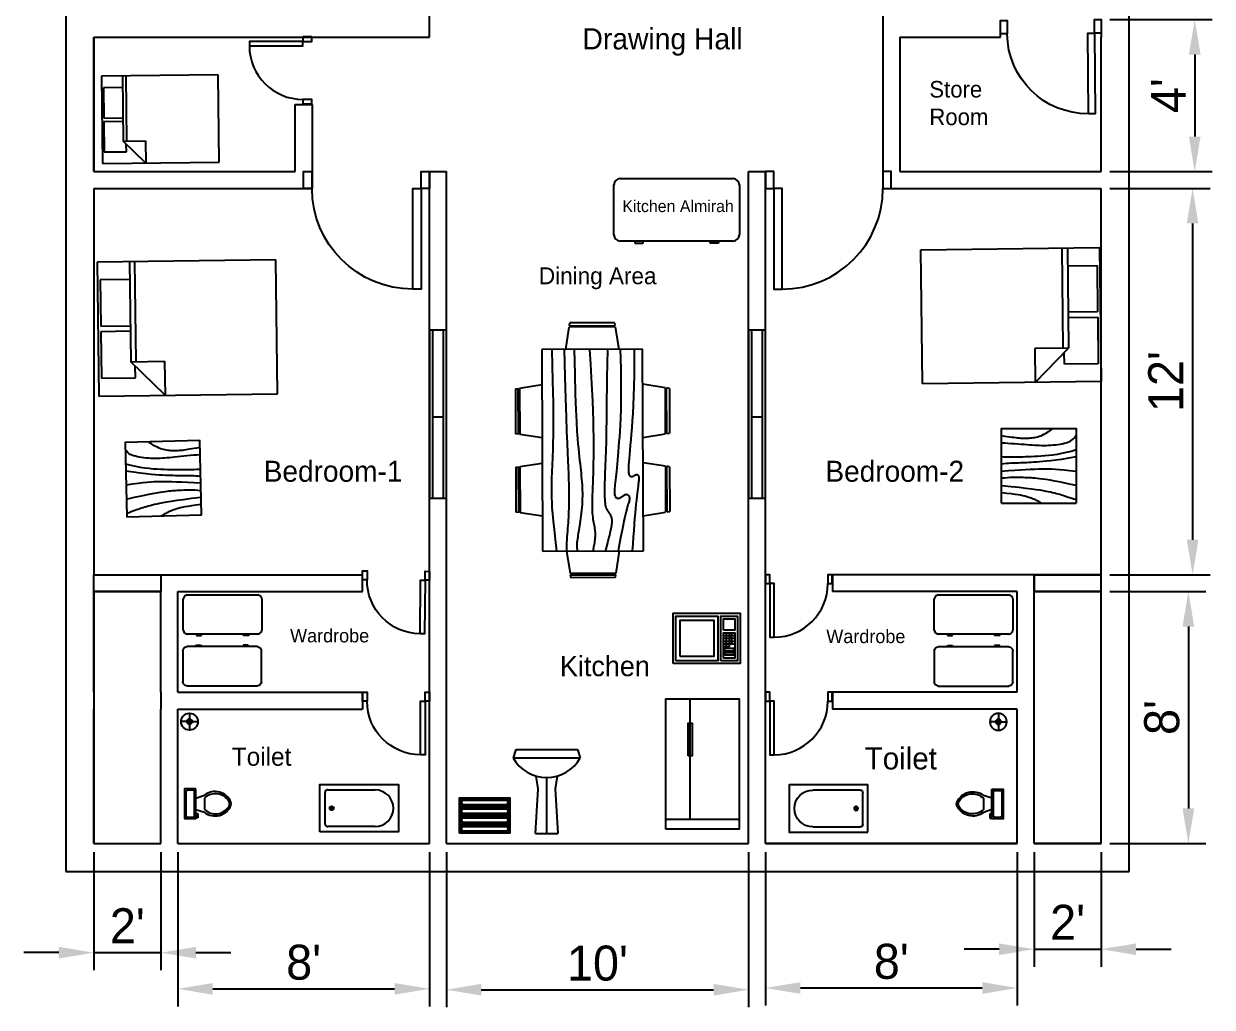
# Model space of a CAD drawing. Header units: inches. Extents: x 1250 to 3428, y 811 to 2465.
# Drawn here: x 1249.5 to 1674.2, y 811.3 to 1162.6 of the extents above; entities that cross this region are included whole.
import ezdxf

# ---------------------------------------------------------------- set-up
doc = ezdxf.new("R2010")
doc.units = ezdxf.units.IN
for name, color, linetype in [('Blocks', 4, 'Continuous'), ('Doors', 6, 'Continuous'), ('Text', 2, 'Continuous'), ('Windows', 30, 'Continuous')]:
    doc.layers.add(name, color=color, linetype=linetype)
doc.styles.get("Standard").update_dxf_attribs({"font": 'CENTAUR.TTF'})
doc.dimstyles.new('ISO-25', dxfattribs={"dimscale": 5, "dimtxt": 2.5, "dimasz": 2.5, "dimexe": 1.25, "dimexo": 0.625, "dimtad": 1, "dimtxsty": 'Standard', "dimcen": 2.5, "dimadec": 0, "dimazin": 0, "dimtfac": 1, "dimtmove": 0, "dimatfit": 3, "dimfxl": 1, "dimarcsym": 0})

# ---------------------------------------------------------------- blocks, each defined once
blk = doc.blocks.new('Door1')
at = {"layer": 'Doors'}
for points in [[(-6, 42), (-6, 6), (-3, 6), (-3, 42)], [(-42, 6), (-45, 6), (-45, 0), (-42, 0)], [(0, 6), (-3, 6), (-3, 0), (0, 0)]]:
    blk.add_lwpolyline(points, close=True, dxfattribs=at)
blk.add_arc((-6, 6), 36, 90, 180, dxfattribs=at)
blk = doc.blocks.new('Window')
at = {"layer": 'Windows'}
for p, q in [((0, 6), (-60, 6)), ((-60, 6), (-60, 0)), ((0, 5), (-60, 5)), ((-29.06, 1), (-29.06, 5)), ((0, 0), (0, 6)), ((-60, 1), (0, 1)), ((-60, 0), (0, 0))]:
    blk.add_line(p, q, dxfattribs=at)
blk = doc.blocks.new('Microwave')
for p, q in [((18, 10), (22, 10)), ((22, 9), (18, 9)), ((19, 7), (19, 11)), ((20, 11), (20, 7)), ((21, 7), (21, 11)), ((18, 8), (22, 8)), ((22, 7), (18, 7)), ((20, 6), (18, 6)), ((19, 6), (19, 7)), ((20, 7), (20, 6))]:
    blk.add_line(p, q)
for points in [[(0, 0), (0, 18), (24, 18), (24, 0)], [(1, 1), (1, 17), (16, 17), (16, 1)], [(17, 1), (17, 17), (23, 17), (23, 1)], [(2.5, 2.5), (2.5, 15.5), (14.5, 15.5), (14.5, 2.5)], [(18, 12), (18, 16), (22, 16), (22, 12)], [(18, 2), (18, 11), (22, 11), (22, 2)], [(18.5, 4.5), (18.5, 5.5), (21.5, 5.5), (21.5, 4.5)], [(18.5, 3), (18.5, 4), (21.5, 4), (21.5, 3)]]:
    blk.add_lwpolyline(points, close=True)
blk = doc.blocks.new('Refrigerator-2 door - 36 in front')
for p, q in [((12, 5), (12, 64)), ((0, 5), (36, 5))]:
    blk.add_line(p, q)
for points in [[(0, 0), (0, 64), (36, 64), (36, 0)], [(11, 36), (11, 52), (13, 52), (13, 36)]]:
    blk.add_lwpolyline(points, close=True)
blk = doc.blocks.new('Bed - Queen')
at = {"linetype": 'Continuous'}
for p, q in [((0, -80.00003), (0, 0)), ((0, 0), (59.99999, 0)), ((59.99999, 0), (59.99999, -80.00003)), ((7.99999, -1.2), (28.79998, -1.2)), ((7.99999, -14.4), (7.99999, -1.2)), ((28.79998, -1.2), (28.79998, -14.4)), ((31.19999, -1.2), (51.99999, -1.2)), ((31.19999, -14.4), (31.19999, -1.2)), ((51.99999, -1.2), (51.99999, -16.4)), ((0, -14.4), (44.8, -14.4)), ((59.99999, -29.6), (44.8, -14.4)), ((44.8, -14.4), (44.8, -29.6)), ((44.8, -16.8), (0, -16.8)), ((51.99999, -16.4), (46.79936, -16.4)), ((44.8, -29.6), (59.99999, -29.6)), ((59.99999, -80.00003), (0, -80.00003))]:
    blk.add_line(p, q, dxfattribs=at)
blk = doc.blocks.new('Lamp - Table')
at = {"linetype": 'Continuous'}
for p, q in [((-1, 0), (-7, 0)), ((0, 3), (-3, 0)), ((-3, 0), (0, -3)), ((0, 7), (0, 1)), ((3, 0), (0, 3)), ((0, -3), (3, 0)), ((1, 0), (7, 0)), ((0, -1), (0, -7))]:
    blk.add_line(p, q, dxfattribs=at)
for radius in [7, 1]:
    blk.add_circle((0, 0), radius, dxfattribs=at)
blk = doc.blocks.new('Table - Square Woodgrain 42 x 42 in.')
at = {"linetype": 'Continuous'}
blk.add_line((0, -42), (42, -42), dxfattribs=at)
for points in [[(0, -4), (1.704, -4.2172), (3.2358, -4.4188), (4.615, -4.604), (5.8615, -4.7721), (6.9951, -4.9224), (8.0357, -5.0541), (9.0031, -5.1667), (9.9171, -5.2594), (10.7951, -5.3316), (11.6445, -5.3836), (12.4702, -5.4157), (13.277, -5.4283), (14.0698, -5.4217), (14.8535, -5.3964), (15.6331, -5.3526), (16.4133, -5.2908), (17.1986, -5.2103), (17.9913, -5.1062), (18.793, -4.9727), (19.6056, -4.8038), (20.4307, -4.5937), (21.2701, -4.3365), (22.1256, -4.0262), (22.9989, -3.6571), (23.888, -3.2272), (24.7756, -2.7516), (25.6408, -2.2491), (26.4624, -1.7387), (27.2195, -1.2395), (27.891, -0.7703), (28.456, -0.3501), (28.8934, 0.002)], [(0, -42), (0, 0), (42, 0), (42, -42)], [(0, -8), (1.8203, -8.1001), (3.6741, -8.2149), (5.5411, -8.3408), (7.4011, -8.4741), (9.2339, -8.6112), (11.0193, -8.7484), (12.7371, -8.8821), (14.3671, -9.0086), (15.8954, -9.1246), (17.3337, -9.2278), (18.6997, -9.3159), (20.0116, -9.387), (21.2871, -9.4389), (22.5442, -9.4696), (23.8008, -9.477), (25.0749, -9.459), (26.3791, -9.4137), (27.7049, -9.3403), (29.0383, -9.2382), (30.3655, -9.1068), (31.6728, -8.9455), (32.9461, -8.7535), (34.1717, -8.5304), (35.3358, -8.2756), (36.4268, -7.9863), (37.443, -7.6521), (38.3849, -7.2603), (39.253, -6.7986), (40.048, -6.2542), (40.7705, -5.6147), (41.421, -4.8674), (42, -4)], [(42, -12), (39.1784, -12.8621), (36.4519, -13.5654), (33.8246, -14.1294), (31.3004, -14.5731), (28.8832, -14.9161), (26.577, -15.1775), (24.3858, -15.3768), (22.3136, -15.5332), (20.3622, -15.6632), (18.5254, -15.7718), (16.7947, -15.8612), (15.1618, -15.9338), (13.6183, -15.9916), (12.1558, -16.0369), (10.7659, -16.0718), (9.4403, -16.0987), (8.1703, -16.1191), (6.9461, -16.1325), (5.7577, -16.1377), (4.595, -16.1335), (3.4479, -16.1188), (2.3064, -16.0924), (1.1604, -16.0532), (0, -16)], [(42, -16), (37.6529, -16.7365), (33.8802, -17.329), (30.6179, -17.7961), (27.8015, -18.1561), (25.3668, -18.4275), (23.2497, -18.6288), (21.3859, -18.7785), (19.7111, -18.8949), (18.1693, -18.9939), (16.7375, -19.0795), (15.401, -19.1534), (14.1449, -19.217), (12.9544, -19.2717), (11.8148, -19.3191), (10.7113, -19.3606), (9.6291, -19.3976), (8.5534, -19.4323), (7.47, -19.4689), (6.3643, -19.5122), (5.222, -19.5672), (4.0288, -19.6386), (2.7703, -19.7313), (1.4321, -19.8501), (0, -20)], [(0, -24), (3.9243, -23.6805), (7.4766, -23.4138), (10.6891, -23.1954), (13.5943, -23.0205), (16.2247, -22.8847), (18.6125, -22.7832), (20.7903, -22.7116), (22.7903, -22.6651), (24.6563, -22.642), (26.4764, -22.6507), (28.35, -22.7024), (30.3766, -22.8084), (32.6555, -22.98), (35.2861, -23.2283), (38.3678, -23.5645), (42, -24)], [(42, -32), (37.392, -31.017), (33.4585, -30.2231), (30.1291, -29.5949), (27.3334, -29.109), (25.0009, -28.742), (23.0612, -28.4707), (21.4439, -28.2716), (20.0786, -28.1215), (18.8998, -28.0002), (17.8609, -27.9014), (16.9206, -27.8219), (16.0371, -27.7588), (15.1691, -27.709), (14.2748, -27.6693), (13.3128, -27.6368), (12.2415, -27.6083), (11.0295, -27.5824), (9.6867, -27.5643), (8.233, -27.5608), (6.6884, -27.5787), (5.0728, -27.6248), (3.4062, -27.7058), (1.7086, -27.8286), (0, -28)], [(0, -32), (5.4026, -32.5358), (9.9494, -33.019), (13.7424, -33.4553), (16.8834, -33.8505), (19.4743, -34.2106), (21.6171, -34.5413), (23.4136, -34.8486), (24.9657, -35.1382), (26.3614, -35.4156), (27.6332, -35.6841), (28.7995, -35.9467), (29.8788, -36.2064), (30.8897, -36.4661), (31.8507, -36.7288), (32.7802, -36.9973), (33.6968, -37.2747), (34.6175, -37.5635), (35.5531, -37.8651), (36.5128, -38.1805), (37.506, -38.5108), (38.5421, -38.8568), (39.6302, -39.2197), (40.7797, -39.6004), (42, -40)], [(0, -36), (3.0098, -36.2857), (5.5354, -36.5643), (7.6368, -36.8359), (9.374, -37.1009), (10.807, -37.3597), (11.9957, -37.6126), (13.0002, -37.8599), (13.8804, -38.102), (14.6874, -38.3393), (15.4365, -38.5729), (16.1338, -38.8041), (16.7858, -39.0341), (17.3987, -39.264), (17.9787, -39.4952), (18.5322, -39.7288), (19.0655, -39.9662), (19.5832, -40.2081), (20.0842, -40.4544), (20.5657, -40.7046), (21.0249, -40.9581), (21.459, -41.2144), (21.8653, -41.4731), (22.2409, -41.7335), (22.5831, -41.9951)]]:
    blk.add_lwpolyline(points, dxfattribs=at)
blk = doc.blocks.new('Desk - 30 x 60 in.')
at = {"linetype": 'Continuous'}
for p, q in [((-26.999995, 0), (26.999995, 0)), ((-29.999995, -27), (-29.999995, -3)), ((29.999995, -3), (29.999995, -27)), ((26.999995, -30), (-26.999995, -30)), ((-20.000005, -30), (-20.000005, -31)), ((-20.000005, -31), (-16.000005, -31)), ((-16.000005, -31), (-16.000005, -30)), ((15.999995, -31), (15.999995, -30)), ((19.999995, -31), (15.999995, -31)), ((19.999995, -30), (19.999995, -31))]:
    blk.add_line(p, q, dxfattribs=at)
for centre, start, end in [((-26.499995, -3.5), 98.1301, 171.8699), ((26.499995, -3.5), 8.130102, 81.8699), ((-26.499995, -26.5), 188.1301, 261.8699), ((26.499995, -26.5), 278.1301, 351.8699)]:
    blk.add_arc(centre, 3.535534, start, end, dxfattribs=at)
blk = doc.blocks.new('Toilet - top')
for p, q in [((-8, -8.5), (-8, -8)), ((-7, -8), (-7, -9.5)), ((-4, -8), (-6, -14)), ((4, -8), (6, -14)), ((9.5, -6), (9.5, -2)), ((-10, -8.5), (-8, -8.5)), ((-10, -9.5), (-10, -8.5)), ((-7, -9.5), (-10, -9.5)), ((4, -14), (-4, -14))]:
    blk.add_line(p, q)
blk.add_lwpolyline([(10.5, -8), (10.5, 0), (-10.5, 0), (-10.5, -8)], close=True)
for points in [[(-9.5, -2), (-9.5, -6)], [(8.5, -1), (-8.5, -1)], [(-8.5, -7), (8.5, -7)]]:
    blk.add_lwpolyline(points)
for centre, radius, start, end in [((-8.62, -1.88), 0.884, 81.8699, 188.1301), ((-8.62, -6.12), 0.884, 171.8699, 278.1301), ((8.62, -1.88), 0.884, 351.8699, 98.1301), ((8.62, -6.12), 0.884, 261.8699, 8.1301), ((3.52, -21.58), 12.17, 141.46911, 247.97143), ((4.2, -21.82), 11.33, 136.36773, 238.94682), ((-3.52, -21.58), 12.17, 292.02843, 38.53071), ((-4.2, -21.82), 11.33, 301.05301, 43.63209), ((0, -27.88), 4, 245.73182, 294.26817), ((0, -29), 4, 254.86053, 285.13947)]:
    blk.add_arc(centre, radius, start, end)
blk = doc.blocks.new('Garage Door - Paneled 10 ft.')
for p, q in [((0, 63), (120, 63)), ((120, 42), (0, 42)), ((0, 21), (120, 21))]:
    blk.add_line(p, q)
for points in [[(0, 0), (0, 84), (120, 84), (120, 0)], [(3, 66), (3, 81), (117, 81), (117, 66)], [(3, 45), (3, 60), (117, 60), (117, 45)], [(3, 24), (3, 39), (117, 39), (117, 24)], [(3, 3), (3, 18), (117, 18), (117, 3)]]:
    blk.add_lwpolyline(points, close=True)
for points in [[(5, 70.5), (5, 76.5)], [(7.5, 79), (112.5, 79)], [(112.5, 68), (7.5, 68)], [(7.5, 58), (112.5, 58)], [(115, 76.5), (115, 70.5)], [(5, 49.5), (5, 55.5)], [(5, 28.5), (5, 34.5)], [(112.5, 47), (7.5, 47)], [(7.5, 37), (112.5, 37)], [(115, 55.5), (115, 49.5)], [(115, 34.5), (115, 28.5)], [(5, 7.5), (5, 13.5)], [(112.5, 26), (7.5, 26)], [(7.5, 16), (112.5, 16)], [(112.5, 5), (7.5, 5)], [(115, 13.5), (115, 7.5)]]:
    blk.add_lwpolyline(points)
for centre, start, end in [((4.9375, 79.0625), 271.3972, 358.6028), ((4.9375, 67.9375), 1.397181, 88.60282), ((4.9375, 58.0625), 271.3972, 358.6028), ((115.0625, 79.0625), 181.3972, 268.6028), ((115.0625, 67.9375), 91.39719, 178.6028), ((115.0625, 58.0625), 181.3972, 268.6028), ((4.9375, 46.9375), 1.397181, 88.60282), ((4.9375, 37.0625), 271.3972, 358.6028), ((4.9375, 25.9375), 1.397181, 88.60282), ((115.0625, 46.9375), 91.39719, 178.6028), ((115.0625, 37.0625), 181.3972, 268.6028), ((115.0625, 25.9375), 91.39719, 178.6028), ((4.9375, 16.0625), 271.3972, 358.6028), ((4.9375, 4.9375), 1.397181, 88.60282), ((115.0625, 16.0625), 181.3972, 268.6028), ((115.0625, 4.9375), 91.39719, 178.6028)]:
    blk.add_arc(centre, 2.5633, start, end)
blk = doc.blocks.new('Bath Tub - 26 x 60 in.')
for p, q in [((8, -18), (10, -18)), ((9, -17), (9, -19))]:
    blk.add_line(p, q)
blk.add_lwpolyline([(0, -36), (0, 0), (60, 0), (60, -36)], close=True)
for points in [[(4, -30), (4, -6)], [(6, -4), (42, -4)], [(42, -32), (6, -32)]]:
    blk.add_lwpolyline(points)
for radius in [1.5, 1]:
    blk.add_circle((9, -18), radius)
for centre, radius, start, end in [((5.75, -5.75), 1.77, 81.8699, 188.1301), ((42, -18), 14, 270, 90), ((5.75, -30.25), 1.77, 171.8699, 278.1301)]:
    blk.add_arc(centre, radius, start, end)
blk = doc.blocks.new('Dining Set - 36 x 72 in.')
at = {"linetype": 'Continuous'}
for p, q in [((-22.2343, 26.00059), (-23.4847, 17.99762)), ((-22.2304, 26), (-5.7608, 26)), ((-22, 27.5), (-22.1562, 26.50042)), ((-5.8416, 26.5), (-22.1534, 26.5)), ((-22, 27.5), (-6, 27.5)), ((-5.8437, 26.49966), (-6, 27.5)), ((-4.5152, 17.99762), (-5.7655, 25.99926)), ((5.7657, 26.00059), (4.5153, 17.99762)), ((5.7696, 26), (22.2392, 26)), ((6, 27.5), (5.8438, 26.50042)), ((22.1584, 26.5), (5.8466, 26.5)), ((6, 27.5), (22, 27.5)), ((22.1563, 26.49966), (22, 27.5)), ((23.4848, 17.99762), (22.2345, 25.99926)), ((36, 18), (-36, 18)), ((-36, 18), (-36, -18)), ((36, -18), (36, 18)), ((-44.0006, 8.23428), (-35.9976, 9.48474)), ((44.0006, 8.23428), (35.9976, 9.48474)), ((-45.5, 8), (-44.5004, 8.15617)), ((-45.5, 8), (-45.5, -8)), ((-44.5, -8.15843), (-44.5, 8.15338)), ((-44, 8.23041), (-44, -8.23915)), ((44, 8.23041), (44, -8.23915)), ((44.5, -8.15843), (44.5, 8.15338)), ((45.5, 8), (44.5005, 8.15617)), ((45.5, 8), (45.5, -8)), ((-44.4997, -8.15631), (-45.5, -8)), ((-35.9976, -9.48476), (-43.9993, -8.2345)), ((35.9976, -9.48476), (43.9993, -8.2345)), ((44.4997, -8.15631), (45.5, -8)), ((-36, -18), (36, -18)), ((-22.2343, -26.0006), (-23.4847, -17.99762)), ((-4.5152, -17.99762), (-5.7655, -25.99928)), ((5.7657, -26.0006), (4.5153, -17.99762)), ((23.4848, -17.99762), (22.2345, -25.99928)), ((-22.2304, -26), (-5.7608, -26)), ((-22, -27.5), (-22.1562, -26.50044)), ((-5.8416, -26.5), (-22.1534, -26.5)), ((-22, -27.5), (-6, -27.5)), ((-5.8437, -26.49967), (-6, -27.5)), ((5.7696, -26), (22.2392, -26)), ((6, -27.5), (5.8438, -26.50044)), ((22.1584, -26.5), (5.8466, -26.5)), ((6, -27.5), (22, -27.5)), ((22.1563, -26.49967), (22, -27.5))]:
    blk.add_line(p, q, dxfattribs=at)
for points in [[(-36, 15), (-31.1772, 14.97754), (-26.8079, 14.91406), (-22.8538, 14.81543), (-19.276, 14.6875), (-16.0362, 14.53613), (-13.0957, 14.36718), (-10.4159, 14.18652), (-7.9583, 14), (-5.6904, 13.81315), (-3.6035, 13.63021), (-1.6954, 13.45508), (0.0365, 13.29166), (1.5945, 13.14388), (2.9811, 13.01562), (4.1988, 12.9108), (5.25, 12.83333), (6.1393, 12.78613), (6.8802, 12.76823), (7.4883, 12.77767), (7.9792, 12.8125), (8.3685, 12.87077), (8.6719, 12.95052), (8.9049, 13.0498), (9.0833, 13.16666), (9.2205, 13.29899), (9.3216, 13.44401), (9.3895, 13.59879), (9.4271, 13.76041), (9.4373, 13.92594), (9.4232, 14.09245), (9.3875, 14.257), (9.3333, 14.41666), (9.2638, 14.56917), (9.1836, 14.71484), (9.0975, 14.85465), (9.0104, 14.98958), (8.9272, 15.1206), (8.8529, 15.2487), (8.7922, 15.37483), (8.75, 15.5), (8.7305, 15.62467), (8.7344, 15.74739), (8.7617, 15.86621), (8.8125, 15.97916), (8.8867, 16.08431), (8.9844, 16.17968), (9.1055, 16.26334), (9.25, 16.33333), (9.4189, 16.38802), (9.6172, 16.42708), (9.8506, 16.45052), (10.125, 16.45833), (10.4463, 16.45052), (10.8203, 16.42708), (11.2529, 16.38802), (11.75, 16.33333), (12.3184, 16.26318), (12.9694, 16.17838), (13.7151, 16.07991), (14.5677, 15.96875), (15.5395, 15.84586), (16.6426, 15.71224), (17.8893, 15.56884), (19.2917, 15.41666), (20.859, 15.25667), (22.5879, 15.08984), (24.4721, 14.91715), (26.5052, 14.73958), (28.6809, 14.5581), (30.9929, 14.3737), (33.4347, 14.18733), (36, 14)], [(-36, 10), (-28.9766, 10.14274), (-23.1725, 10.20442), (-18.4241, 10.19775), (-14.5677, 10.13541), (-11.4399, 10.03011), (-8.877, 9.89453), (-6.7154, 9.74137), (-4.7917, 9.58333), (-2.9698, 9.43082), (-1.2246, 9.28515), (0.4415, 9.14534), (2.026, 9.01041), (3.5266, 8.87939), (4.9408, 8.7513), (6.266, 8.62516), (7.5, 8.5), (8.6411, 8.37549), (9.6914, 8.2539), (10.6538, 8.13818), (11.5312, 8.03125), (12.3267, 7.93603), (13.043, 7.85547), (13.6831, 7.79248), (14.25, 7.75), (14.7471, 7.7303), (15.1797, 7.73307), (15.5537, 7.75732), (15.875, 7.80208), (16.1494, 7.86637), (16.3828, 7.94922), (16.5811, 8.04964), (16.75, 8.16666), (16.8944, 8.29915), (17.0143, 8.44531), (17.1089, 8.60319), (17.1771, 8.77083), (17.218, 8.94629), (17.2305, 9.1276), (17.2137, 9.31282), (17.1667, 9.5), (17.0895, 9.6875), (16.987, 9.875), (16.8649, 10.0625), (16.7292, 10.25), (16.5856, 10.4375), (16.4401, 10.625), (16.2985, 10.8125), (16.1667, 11), (16.05, 11.18733), (15.9518, 11.3737), (15.8752, 11.5581), (15.8229, 11.73958), (15.798, 11.91715), (15.8034, 12.08984), (15.842, 12.25667), (15.9167, 12.41666), (16.0295, 12.56836), (16.1784, 12.70833), (16.3605, 12.83268), (16.5729, 12.9375), (16.8127, 13.01888), (17.0768, 13.07291), (17.3625, 13.0957), (17.6667, 13.08333), (17.9894, 13.03312), (18.3418, 12.94726), (18.7382, 12.82918), (19.1927, 12.68229), (19.7195, 12.51001), (20.3327, 12.31575), (21.0465, 12.10294), (21.875, 11.875), (22.8357, 11.63354), (23.959, 11.37304), (25.2786, 11.08618), (26.8282, 10.76562), (28.6414, 10.40405), (30.752, 9.99414), (33.1936, 9.52856), (36, 9)], [(-36, 5.5), (-30.7157, 5.3348), (-26.069, 5.20963), (-21.9946, 5.11767), (-18.4271, 5.05208), (-15.3009, 5.00602), (-12.5508, 4.97265), (-10.1112, 4.94515), (-7.9167, 4.91666), (-5.909, 4.88167), (-4.0586, 4.83984), (-2.3429, 4.79215), (-0.7396, 4.73958), (0.7739, 4.6831), (2.22, 4.6237), (3.6213, 4.56233), (5, 4.5), (6.373, 4.43782), (7.7344, 4.3776), (9.0723, 4.32129), (10.375, 4.27083), (11.6309, 4.22819), (12.8281, 4.19531), (13.9551, 4.17415), (15, 4.16666), (15.954, 4.17448), (16.819, 4.19791), (17.6001, 4.23698), (18.3021, 4.29166), (18.9299, 4.36198), (19.4883, 4.44791), (19.9823, 4.54948), (20.4167, 4.66666), (20.7969, 4.79899), (21.1302, 4.94401), (21.4245, 5.09879), (21.6875, 5.26041), (21.9271, 5.42594), (22.1511, 5.59245), (22.3672, 5.757), (22.5834, 5.91666), (22.8065, 6.06868), (23.0404, 6.21093), (23.2879, 6.34147), (23.5521, 6.45833), (23.8358, 6.55957), (24.142, 6.64323), (24.4735, 6.70735), (24.8334, 6.75), (25.2235, 6.76969), (25.642, 6.76692), (26.0858, 6.74267), (26.5521, 6.69791), (27.0379, 6.63362), (27.5404, 6.55078), (28.0565, 6.45036), (28.5834, 6.33333), (29.1242, 6.19987), (29.7071, 6.04687), (30.3661, 5.87044), (31.1354, 5.66666), (32.0493, 5.43164), (33.142, 5.16146), (34.4475, 4.85221), (36, 4.5)], [(-36, -1), (-30.7915, -0.6591), (-26.0195, -0.38216), (-21.6519, -0.16284), (-17.6563, 0.00521), (-14.0005, 0.12833), (-10.6523, 0.21289), (-7.5796, 0.26522), (-4.75, 0.29166), (-2.134, 0.29793), (0.2878, 0.28711), (2.5317, 0.26163), (4.6146, 0.22396), (6.5529, 0.17651), (8.3633, 0.12174), (10.0623, 0.06209), (11.6667, 0), (13.1899, -0.06201), (14.6341, -0.1211), (15.9982, -0.17432), (17.2813, -0.21875), (18.4823, -0.25147), (19.6003, -0.26953), (20.6343, -0.27002), (21.5834, -0.25), (22.4481, -0.20768), (23.2357, -0.14584), (23.9549, -0.06836), (24.6146, 0.02083), (25.2235, 0.11784), (25.7904, 0.21875), (26.3241, 0.31966), (26.8334, 0.41666), (27.3265, 0.50618), (27.8099, 0.58593), (28.2894, 0.65397), (28.7709, 0.70833), (29.2601, 0.74707), (29.763, 0.76823), (30.2855, 0.76985), (30.8334, 0.75), (31.4088, 0.70784), (31.9994, 0.64713), (32.589, 0.57275), (33.1615, 0.48958), (33.7008, 0.4025), (34.1908, 0.3164), (34.6153, 0.23616), (34.9584, 0.16666), (35.2099, 0.11165), (35.3848, 0.07031), (35.504, 0.04069), (35.5886, 0.02083), (35.6594, 0.00879), (35.7377, 0.0026), (35.8442, 0.00032), (36, 0)], [(-36, -6.5), (-27.1843, -6.31267), (-20.084, -6.1263), (-14.469, -5.9419), (-10.1094, -5.76042), (-6.7752, -5.58285), (-4.2363, -5.41016), (-2.2629, -5.24333), (-0.625, -5.08334), (0.8708, -4.93099), (2.2715, -4.78646), (3.5872, -4.64974), (4.8281, -4.52084), (6.0046, -4.39974), (7.127, -4.28646), (8.2053, -4.18099), (9.25, -4.08334), (10.2705, -3.99382), (11.2734, -3.91407), (12.2647, -3.84603), (13.25, -3.79167), (14.2354, -3.75293), (15.2266, -3.73177), (16.2295, -3.73015), (17.25, -3.75), (18.2912, -3.79248), (19.3451, -3.85547), (20.4009, -3.93604), (21.4479, -4.03125), (22.4754, -4.13819), (23.4727, -4.25391), (24.4289, -4.37549), (25.3334, -4.5), (26.1785, -4.62492), (26.9694, -4.74935), (27.7145, -4.87281), (28.4219, -4.99479), (29.1, -5.11483), (29.7572, -5.23242), (30.4016, -5.34709), (31.0417, -5.45834), (31.6837, -5.56437), (32.3262, -5.65821), (32.9658, -5.73153), (33.599, -5.77604), (34.2224, -5.78345), (34.8327, -5.74545), (35.4264, -5.65373), (36, -5.5)], [(-36, -10), (-26.4022, -9.81299), (-18.4675, -9.62891), (-11.9839, -9.45069), (-6.7396, -9.28125), (-2.5226, -9.12354), (0.8789, -8.98047), (3.6769, -8.85498), (6.0833, -8.75), (8.2767, -8.66765), (10.3021, -8.60677), (12.1712, -8.56543), (13.8958, -8.54167), (15.4876, -8.53353), (16.9583, -8.53907), (18.3197, -8.55632), (19.5834, -8.58334), (20.7616, -8.61841), (21.8685, -8.66081), (22.9188, -8.71004), (23.9271, -8.76563), (24.9081, -8.82707), (25.8763, -8.89388), (26.8465, -8.96558), (27.8334, -9.04167), (28.8474, -9.12118), (29.8828, -9.20117), (30.93, -9.27824), (31.9792, -9.34896), (33.0205, -9.40991), (34.0443, -9.45768), (35.0407, -9.48885), (36, -9.5)], [(-36, -14.5), (-30.0881, -14.33513), (-25.0332, -14.21224), (-20.7312, -14.12647), (-17.0781, -14.07292), (-13.97, -14.04671), (-11.3027, -14.04297), (-8.9724, -14.05681), (-6.875, -14.08334), (-4.9224, -14.11833), (-3.0905, -14.16016), (-1.3709, -14.20785), (0.2448, -14.26042), (1.7647, -14.3169), (3.1973, -14.3763), (4.5507, -14.43767), (5.8333, -14.5), (7.0554, -14.5621), (8.235, -14.62175), (9.3922, -14.67652), (10.5469, -14.72396), (11.7192, -14.76164), (12.929, -14.78711), (14.1965, -14.79794), (15.5417, -14.79167), (16.9933, -14.76424), (18.6152, -14.70508), (20.4804, -14.60197), (22.6615, -14.44271), (25.2312, -14.21509), (28.2624, -13.9069), (31.8277, -13.50594), (36, -13)]]:
    blk.add_lwpolyline(points, dxfattribs=at)
blk = doc.blocks.new('Sink - Pedestal elevation')
for p, q in [((-11, 30), (-12, 27)), ((-11, 30), (11, 30)), ((11, 30), (12, 27)), ((-12, 27), (12, 27)), ((-3, 16), (-3.7523, 20.5139)), ((0, 20), (0, 0)), ((3.7527, 20.5157), (3, 16)), ((-4, 0), (-3, 16)), ((3, 16), (4, 0)), ((-4, 0), (4, 0))]:
    blk.add_line(p, q)
blk.add_arc((0, 33.7857), 13.7857, 209.4871, 330.5129)
blk = doc.blocks.new('*D27')
at = {"layer": 'Defpoints', "color": 0, "transparency": 16777216}
for p in [(1274.55, 869.79), (1298.55, 869.79), (1298.55, 830.79)]:
    blk.add_point(p, dxfattribs=at)
at = {"layer": 'Text', "color": 0, "lineweight": -2, "transparency": 16777216}
for p, q in [((1274.55, 866.66), (1274.55, 824.54)), ((1298.55, 866.66), (1298.55, 824.54)), ((1262.05, 830.79), (1249.55, 830.79)), ((1274.55, 830.79), (1298.55, 830.79)), ((1311.05, 830.79), (1323.55, 830.79))]:
    blk.add_line(p, q, dxfattribs=at)
at = {"layer": 'Text', "color": 0, "transparency": 16777216}
for points in [[(1262.05, 832.87), (1262.05, 828.7), (1274.55, 830.79)], [(1311.05, 832.87), (1311.05, 828.7), (1298.55, 830.79)]]:
    blk.add_solid(points, dxfattribs=at)
at = {"layer": 'Text', "color": 0, "transparency": 16777216, "insert": (1286.55, 840.4), "char_height": 12.5, "attachment_point": 5}
blk.add_mtext("2'", dxfattribs=at)
blk = doc.blocks.new('*D28')
at = {"layer": 'Defpoints', "color": 0, "transparency": 16777216}
for p in [(1304.55, 869.79), (1394.55, 869.79), (1394.55, 817.86)]:
    blk.add_point(p, dxfattribs=at)
at = {"layer": 'Text', "color": 0, "lineweight": -2, "transparency": 16777216}
for p, q in [((1304.55, 866.66), (1304.55, 811.61)), ((1394.55, 866.66), (1394.55, 811.61)), ((1317.05, 817.86), (1382.05, 817.86))]:
    blk.add_line(p, q, dxfattribs=at)
at = {"layer": 'Text', "color": 0, "transparency": 16777216}
for points in [[(1317.05, 819.94), (1317.05, 815.78), (1304.55, 817.86)], [(1382.05, 819.94), (1382.05, 815.78), (1394.55, 817.86)]]:
    blk.add_solid(points, dxfattribs=at)
at = {"layer": 'Text', "color": 0, "transparency": 16777216, "insert": (1349.55, 827.3), "char_height": 12.5, "attachment_point": 5}
blk.add_mtext("8'", dxfattribs=at)
blk = doc.blocks.new('*D29')
at = {"layer": 'Defpoints', "color": 0, "transparency": 16777216}
for p in [(1400.55, 869.79), (1508.55, 869.79), (1508.55, 817.55)]:
    blk.add_point(p, dxfattribs=at)
at = {"layer": 'Text', "color": 0, "lineweight": -2, "transparency": 16777216}
for p, q in [((1400.55, 866.66), (1400.55, 811.3)), ((1508.55, 866.66), (1508.55, 811.3)), ((1413.05, 817.55), (1496.05, 817.55))]:
    blk.add_line(p, q, dxfattribs=at)
at = {"layer": 'Text', "color": 0, "transparency": 16777216}
for points in [[(1413.05, 819.63), (1413.05, 815.47), (1400.55, 817.55)], [(1496.05, 819.63), (1496.05, 815.47), (1508.55, 817.55)]]:
    blk.add_solid(points, dxfattribs=at)
at = {"layer": 'Text', "color": 0, "transparency": 16777216, "insert": (1454.55, 826.98), "char_height": 12.5, "attachment_point": 5}
blk.add_mtext("10'", dxfattribs=at)
blk = doc.blocks.new('*D30')
at = {"layer": 'Defpoints', "color": 0, "transparency": 16777216}
for p in [(1514.55, 869.79), (1604.55, 869.79), (1604.55, 818.17)]:
    blk.add_point(p, dxfattribs=at)
at = {"layer": 'Text', "color": 0, "lineweight": -2, "transparency": 16777216}
for p, q in [((1514.55, 866.66), (1514.55, 811.92)), ((1604.55, 866.66), (1604.55, 811.92)), ((1527.05, 818.17), (1592.05, 818.17))]:
    blk.add_line(p, q, dxfattribs=at)
at = {"layer": 'Text', "color": 0, "transparency": 16777216}
for points in [[(1527.05, 820.25), (1527.05, 816.08), (1514.55, 818.17)], [(1592.05, 820.25), (1592.05, 816.08), (1604.55, 818.17)]]:
    blk.add_solid(points, dxfattribs=at)
at = {"layer": 'Text', "color": 0, "transparency": 16777216, "insert": (1559.55, 827.61), "char_height": 12.5, "attachment_point": 5}
blk.add_mtext("8'", dxfattribs=at)
blk = doc.blocks.new('*D31')
at = {"layer": 'Defpoints', "color": 0, "transparency": 16777216}
for p in [(1610.55, 869.79), (1634.55, 869.79), (1634.55, 832.02)]:
    blk.add_point(p, dxfattribs=at)
at = {"layer": 'Text', "color": 0, "lineweight": -2, "transparency": 16777216}
for p, q in [((1610.55, 866.66), (1610.55, 825.77)), ((1634.55, 866.66), (1634.55, 825.77)), ((1598.05, 832.02), (1585.55, 832.02)), ((1610.55, 832.02), (1634.55, 832.02)), ((1647.05, 832.02), (1659.55, 832.02))]:
    blk.add_line(p, q, dxfattribs=at)
at = {"layer": 'Text', "color": 0, "transparency": 16777216}
for points in [[(1598.05, 834.1), (1598.05, 829.93), (1610.55, 832.02)], [(1647.05, 834.1), (1647.05, 829.93), (1634.55, 832.02)]]:
    blk.add_solid(points, dxfattribs=at)
at = {"layer": 'Text', "color": 0, "transparency": 16777216, "insert": (1622.55, 841.64), "char_height": 12.5, "attachment_point": 5}
blk.add_mtext("2'", dxfattribs=at)
blk = doc.blocks.new('*D32')
at = {"layer": 'Defpoints', "color": 0, "transparency": 16777216}
for p in [(1634.55, 959.79), (1634.55, 869.79), (1665.71, 869.79)]:
    blk.add_point(p, dxfattribs=at)
at = {"layer": 'Text', "color": 0, "lineweight": -2, "transparency": 16777216}
for p, q in [((1637.67, 959.79), (1671.96, 959.79)), ((1665.71, 947.29), (1665.71, 882.29)), ((1637.67, 869.79), (1671.96, 869.79))]:
    blk.add_line(p, q, dxfattribs=at)
at = {"layer": 'Text', "color": 0, "transparency": 16777216}
for points in [[(1663.62, 947.29), (1667.79, 947.29), (1665.71, 959.79)], [(1663.62, 882.29), (1667.79, 882.29), (1665.71, 869.79)]]:
    blk.add_solid(points, dxfattribs=at)
at = {"layer": 'Text', "color": 0, "transparency": 16777216, "insert": (1656.26, 914.79), "char_height": 12.5, "attachment_point": 5, "rotation": 90}
blk.add_mtext("8'", dxfattribs=at)
blk = doc.blocks.new('*D33')
at = {"layer": 'Defpoints', "color": 0, "transparency": 16777216}
for p in [(1634.55, 1103.79), (1634.55, 965.79), (1667.22, 965.79)]:
    blk.add_point(p, dxfattribs=at)
at = {"layer": 'Text', "color": 0, "lineweight": -2, "transparency": 16777216}
for p, q in [((1637.67, 1103.79), (1673.47, 1103.79)), ((1667.22, 1091.29), (1667.22, 978.29)), ((1637.67, 965.79), (1673.47, 965.79))]:
    blk.add_line(p, q, dxfattribs=at)
at = {"layer": 'Text', "color": 0, "transparency": 16777216}
for points in [[(1665.14, 1091.29), (1669.3, 1091.29), (1667.22, 1103.79)], [(1665.14, 978.29), (1669.3, 978.29), (1667.22, 965.79)]]:
    blk.add_solid(points, dxfattribs=at)
at = {"layer": 'Text', "color": 0, "transparency": 16777216, "insert": (1657.6, 1034.79), "char_height": 12.5, "attachment_point": 5, "rotation": 90}
blk.add_mtext("12'", dxfattribs=at)
blk = doc.blocks.new('*D34')
at = {"layer": 'Defpoints', "color": 0, "transparency": 16777216}
for p in [(1634.51, 1164.08), (1634.51, 1109.79), (1667.98, 1109.79)]:
    blk.add_point(p, dxfattribs=at)
at = {"layer": 'Text', "color": 0, "lineweight": -2, "transparency": 16777216}
for p, q in [((1637.64, 1164.08), (1674.23, 1164.08)), ((1667.98, 1151.58), (1667.98, 1122.29)), ((1637.64, 1109.79), (1674.23, 1109.79))]:
    blk.add_line(p, q, dxfattribs=at)
at = {"layer": 'Text', "color": 0, "transparency": 16777216}
for points in [[(1665.9, 1151.58), (1670.07, 1151.58), (1667.98, 1164.08)], [(1665.9, 1122.29), (1670.07, 1122.29), (1667.98, 1109.79)]]:
    blk.add_solid(points, dxfattribs=at)
at = {"layer": 'Text', "color": 0, "transparency": 16777216, "insert": (1658.55, 1136.93), "char_height": 12.5, "attachment_point": 5, "rotation": 90}
blk.add_mtext("4'", dxfattribs=at)

msp = doc.modelspace()

# ---------------------------------------------------------------- linework, layer by layer
for p, q in [((1264.549, 1325.787), (1264.549, 869.787)), ((1644.549, 869.787), (1644.549, 1325.787)), ((1556.549, 1277.787), (1556.549, 1157.787)), ((1394.549, 1157.787), (1394.549, 1217.787)), ((1598.549, 1157.787), (1598.549, 1163.787)), ((1634.549, 1163.787), (1634.549, 1157.787)), ((1274.549, 1109.787), (1274.549, 1157.787)), ((1274.549, 1157.787), (1394.549, 1157.787)), ((1274.549, 1157.787), (1274.549, 1109.787)), ((1556.549, 1157.787), (1556.549, 1109.787)), ((1562.549, 1157.787), (1562.549, 1109.787)), ((1562.549, 1157.787), (1598.549, 1157.787)), ((1634.549, 1109.787), (1634.549, 1157.787)), ((1346.549, 1109.787), (1346.549, 1133.787)), ((1346.549, 1133.787), (1352.588, 1133.787)), ((1352.588, 1133.787), (1352.588, 1109.787)), ((1274.549, 1109.787), (1346.549, 1109.787)), ((1274.549, 1109.787), (1346.549, 1109.787)), ((1352.588, 1103.787), (1352.588, 1109.787)), ((1394.549, 869.787), (1394.549, 1109.787)), ((1394.549, 1109.787), (1400.549, 1109.787)), ((1400.549, 869.787), (1400.549, 1109.787)), ((1508.549, 869.787), (1508.549, 1109.787)), ((1508.549, 1109.787), (1514.549, 1109.787)), ((1514.549, 869.787), (1514.549, 1109.787)), ((1556.549, 1109.787), (1556.549, 1103.787)), ((1562.549, 1109.787), (1634.549, 1109.787)), ((1274.549, 1103.787), (1346.549, 1103.787)), ((1274.549, 1103.787), (1274.549, 965.787)), ((1346.549, 1103.787), (1352.588, 1103.787)), ((1556.549, 1103.787), (1562.549, 1103.787)), ((1562.549, 1103.787), (1634.549, 1103.787)), ((1634.549, 965.787), (1634.549, 1103.787)), ((1274.549, 965.787), (1346.549, 965.787)), ((1346.549, 965.787), (1370.549, 965.787)), ((1370.549, 959.787), (1370.549, 965.787)), ((1514.549, 869.787), (1514.549, 965.787)), ((1562.549, 965.787), (1538.549, 965.787)), ((1538.549, 965.787), (1538.549, 959.787)), ((1634.549, 965.787), (1562.549, 965.787)), ((1610.549, 959.787), (1610.549, 965.787)), ((1610.549, 965.787), (1634.549, 965.787)), ((1274.549, 923.787), (1274.549, 959.787)), ((1274.549, 959.787), (1298.549, 959.787)), ((1274.549, 959.787), (1274.549, 923.787)), ((1298.549, 923.787), (1298.549, 959.787)), ((1304.549, 923.787), (1304.549, 959.787)), ((1304.549, 959.787), (1346.549, 959.787)), ((1346.549, 959.787), (1370.549, 959.787)), ((1562.549, 959.787), (1538.549, 959.787)), ((1604.549, 959.787), (1562.549, 959.787)), ((1604.549, 959.787), (1562.549, 959.787)), ((1604.549, 923.787), (1604.549, 959.787)), ((1610.549, 869.787), (1610.549, 959.787)), ((1634.549, 959.787), (1610.549, 959.787)), ((1634.549, 869.787), (1634.549, 959.787)), ((1634.549, 869.787), (1634.549, 959.787)), ((1274.549, 923.787), (1274.549, 917.787)), ((1298.549, 923.787), (1298.549, 917.787)), ((1304.549, 923.787), (1346.549, 923.787)), ((1346.549, 923.787), (1370.549, 923.787)), ((1370.549, 923.787), (1370.549, 917.787)), ((1562.549, 923.787), (1538.549, 923.787)), ((1538.549, 923.787), (1538.549, 917.787)), ((1604.549, 923.787), (1562.549, 923.787)), ((1274.549, 869.787), (1274.549, 917.787)), ((1274.549, 917.787), (1274.549, 869.787)), ((1298.549, 869.787), (1298.549, 917.787)), ((1304.549, 917.787), (1346.549, 917.787)), ((1304.549, 869.787), (1304.549, 917.787)), ((1346.549, 917.787), (1370.549, 917.787)), ((1562.549, 917.787), (1538.549, 917.787)), ((1604.549, 917.787), (1562.549, 917.787)), ((1604.549, 869.787), (1604.549, 917.787)), ((1634.549, 869.787), (1634.549, 917.787)), ((1264.549, 869.787), (1264.549, 859.787)), ((1274.549, 869.787), (1298.549, 869.787)), ((1274.549, 869.787), (1298.549, 869.787)), ((1274.549, 869.787), (1298.549, 869.787)), ((1304.549, 869.787), (1394.549, 869.787)), ((1304.549, 869.787), (1394.549, 869.787)), ((1400.549, 869.787), (1508.549, 869.787)), ((1604.549, 869.787), (1514.549, 869.787)), ((1514.549, 869.787), (1604.549, 869.787)), ((1604.549, 869.787), (1538.549, 869.787)), ((1634.549, 869.787), (1610.549, 869.787)), ((1634.549, 869.787), (1610.549, 869.787)), ((1634.549, 869.787), (1610.549, 869.787)), ((1634.549, 869.787), (1610.549, 869.787)), ((1610.549, 869.787), (1634.549, 869.787)), ((1644.549, 859.787), (1644.549, 869.787)), ((1264.549, 859.787), (1274.549, 859.787)), ((1274.549, 859.787), (1634.549, 859.787)), ((1634.549, 859.787), (1644.549, 859.787))]:
    msp.add_line(p, q)
at = {"layer": 'Windows'}
for p, q in [((1274.549, 959.787), (1274.549, 965.787)), ((1274.549, 965.787), (1298.549, 965.787)), ((1298.549, 965.787), (1298.549, 959.787)), ((1610.549, 965.787), (1610.549, 959.787)), ((1634.549, 965.787), (1610.549, 965.787)), ((1634.549, 959.787), (1634.549, 965.787)), ((1298.549, 959.787), (1274.549, 959.787)), ((1610.549, 959.787), (1634.549, 959.787))]:
    msp.add_line(p, q, dxfattribs=at)

# ---------------------------------------------------------------- block references
at = {"layer": 'Blocks'}
for name, p, xscale, yscale, zscale, rotation in [('Bed - Queen', (1277.345, 1143.848), -0.5203694030375489, 0.520369403037549, 0.5203694030375489, 90.68986764602835), ('Bed - Queen', (1633.972, 1082.654), 0.7978374312958042, 0.7978374312958042, 0.7978374312958042, 270.6898676460281), ('Bed - Queen', (1275.836, 1077.489), -0.7978374312958042, 0.7978374312958043, 0.7978374312958042, 90.68986764602835), ('Table - Square Woodgrain 42 x 42 in.', (1312.44, 1013.709), -0.6350853232360567, 0.6350853232360566, 0.6350853232360566, 1.379735292056523), ('Desk - 30 x 60 in.', (1320.422, 926.07), -0.4678380069497493, 0.4678380069497493, 0.4678380069497493, 180), ('Desk - 30 x 60 in.', (1588.947, 926.022), -0.4678380069497493, 0.4678380069497493, 0.4678380069497493, 180), ('Toilet - top', (1307.006, 883.979), 0.5048481700234417, 0.5048481700234417, 0.5048481700234417, 90), ('Toilet - top', (1599.562, 883.923), -0.5048481700234417, 0.5048481700234417, 0.5048481700234417, 270)]:
    msp.add_blockref(name, p, dxfattribs=dict(at, xscale=xscale, yscale=yscale, zscale=zscale, rotation=rotation))
for name, p, xscale, yscale, zscale in [('Desk - 30 x 60 in.', (1482.836, 1107.359), 0.7481703227234574, 0.7481703227234574, 0.7481703227234574), ('Table - Square Woodgrain 42 x 42 in.', (1598.914, 1018.01), 0.6350853232360566, 0.6350853232360566, 0.6350853232360566), ('Desk - 30 x 60 in.', (1320.576, 958.566), 0.4678380069497493, 0.4678380069497493, 0.4678380069497493), ('Desk - 30 x 60 in.', (1588.947, 958.566), 0.4678380069497493, 0.4678380069497493, 0.4678380069497493), ('Refrigerator-2 door - 36 in front', (1478.976, 874.893), 0.7272064836765304, 0.7272064836765304, 0.7272064836765304), ('Lamp - Table', (1308.76, 913.312), 0.4285713010204364, 0.4285713010204364, 0.4285713010204364), ('Lamp - Table', (1597.808, 913.257), -0.4285713010204364, 0.4285713010204364, 0.4285713010204364), ('Bath Tub - 26 x 60 in.', (1355.371, 890.805), 0.4688400823014314, 0.4688400823014314, 0.4688400823014314), ('Bath Tub - 26 x 60 in.', (1551.197, 890.75), -0.4688400823014314, 0.4688400823014314, 0.4688400823014314), ('Garage Door - Paneled 10 ft.', (1405.263, 873.424), 0.1502313031443329, 0.1502313031443329, 0.1502313031443329)]:
    msp.add_blockref(name, p, dxfattribs=dict(at, xscale=xscale, yscale=yscale, zscale=zscale))
at = {"layer": 'Blocks', "rotation": 270.2173300590186}
msp.add_blockref('Dining Set - 36 x 72 in.', (1452.827, 1010.263), dxfattribs=at)
at = {"layer": 'Blocks'}
for name, p in [('Microwave', (1481.606, 934.026)), ('Sink - Pedestal elevation', (1436.384, 873.347))]:
    msp.add_blockref(name, p, dxfattribs=at)
at = {"layer": 'Windows'}
for p, xscale, yscale, zscale, rotation in [((1634.515, 1164.079), -0.7997001016876178, 0.7997001016876178, 0.7997001016876178, 180.477498793633), ((1352.472, 1157.886), 0.5312473670150991, 0.5312473670150991, 0.5312473670150991, 90), ((1394.549, 966.999), -0.5312473670150992, 0.5312473670150991, 0.5312473670150991, 179.5179148094487), ((1514.549, 965.787), 0.5312473670150991, 0.5312473670150991, 0.5312473670150991, 180), ((1394.549, 923.787), -0.5312473670150991, 0.5312473670150991, 0.5312473670150991, 180), ((1514.549, 923.787), 0.5312473670150991, 0.5312473670150991, 0.5312473670150991, 180)]:
    msp.add_blockref('Door1', p, dxfattribs=dict(at, xscale=xscale, yscale=yscale, zscale=zscale, rotation=rotation))
at = {"layer": 'Windows', "xscale": -1, "rotation": 180}
msp.add_blockref('Door1', (1394.549, 1109.787), dxfattribs=at)
at = {"layer": 'Windows'}
for name, p, rotation in [('Door1', (1514.549, 1109.787), 180), ('Window', (1394.549, 993.107), 270), ('Window', (1508.549, 993.107), 270)]:
    msp.add_blockref(name, p, dxfattribs=dict(at, rotation=rotation))

# ---------------------------------------------------------------- texts
at = {"attachment_point": 1}
for s, width, gutter_width, insert, char_height in [('Drawing Hall', 516.09847, 37.767, (1449.199, 1160.998), 7.55338), ('Store\\PRoom', 83.08765, 29.569, (1573.141, 1142.16), 5.9137), ('Kitchen Almirah', 85.12598, 21.26, (1463.462, 1099.578), 4.25197), ('Dining Area', 228.52614, 30.084, (1433.612, 1075.571), 6.01673), ('Bedroom-1', 253.82528, 37.472, (1335.286, 1006.495), 7.4943), ('Bedroom-2', 253.82528, 37.472, (1535.996, 1006.495), 7.4943), ('Wardrobe', 48.82867, 24.071, (1344.71, 946.437), 4.8142), ('Wardrobe', 48.82867, 24.071, (1536.321, 946.176), 4.8142), ('Kitchen', 100.2073, 36.047, (1441.128, 936.757), 7.2093), ('Toilet', 65.35731, 32.545, (1323.884, 904.065), 6.5089), ('Toilet', 79.21941, 39.447, (1550.053, 904.124), 7.8894)]:
    msp.add_mtext_dynamic_manual_height_columns(s, width=width, gutter_width=gutter_width, heights=[0], dxfattribs=dict(at, insert=insert, char_height=char_height))

# ---------------------------------------------------------------- dimensions: what is measured, and where the dimension line sits
at = {"layer": 'Text'}
for base, p1, p2, text, picture, middle in [((1667.984, 1109.787), (1634.515, 1164.079), (1634.515, 1109.787), "4'", '*D34', (1658.552, 1136.933)), ((1667.219, 965.787), (1634.549, 1103.787), (1634.549, 965.787), "12'", '*D33', (1657.601, 1034.787))]:
    dim = msp.add_linear_dim(base=base, p1=p1, p2=p2, angle=90, text=text, dimstyle='ISO-25', dxfattribs=at)
    dim.commit()
    dim.dimension.update_dxf_attribs({"geometry": picture, "text_midpoint": middle})
dim = msp.add_aligned_dim(p1=(1634.549, 959.787), p2=(1634.549, 869.787), distance=31.158, text="8'", dimstyle='ISO-25', dxfattribs=at)
dim.commit()
dim.dimension.update_dxf_attribs({"geometry": '*D32', "text_midpoint": (1656.264, 914.787)})
for base, p1, p2, text, picture, middle in [((1298.549, 830.786), (1274.549, 869.787), (1298.549, 869.787), "2'", '*D27', (1286.549, 840.405)), ((1394.549, 817.859), (1304.549, 869.787), (1394.549, 869.787), "8'", '*D28', (1349.549, 827.3)), ((1508.549, 817.551), (1400.549, 869.787), (1508.549, 869.787), "10'", '*D29', (1454.549, 826.983)), ((1604.549, 818.166), (1514.549, 869.787), (1604.549, 869.787), "8'", '*D30', (1559.549, 827.608)), ((1634.549, 832.018), (1610.549, 869.787), (1634.549, 869.787), "2'", '*D31', (1622.549, 841.636))]:
    dim = msp.add_linear_dim(base=base, p1=p1, p2=p2, text=text, dimstyle='ISO-25', dxfattribs=at)
    dim.commit()
    dim.dimension.update_dxf_attribs({"geometry": picture, "text_midpoint": middle})

doc.saveas('drawing.dxf')
